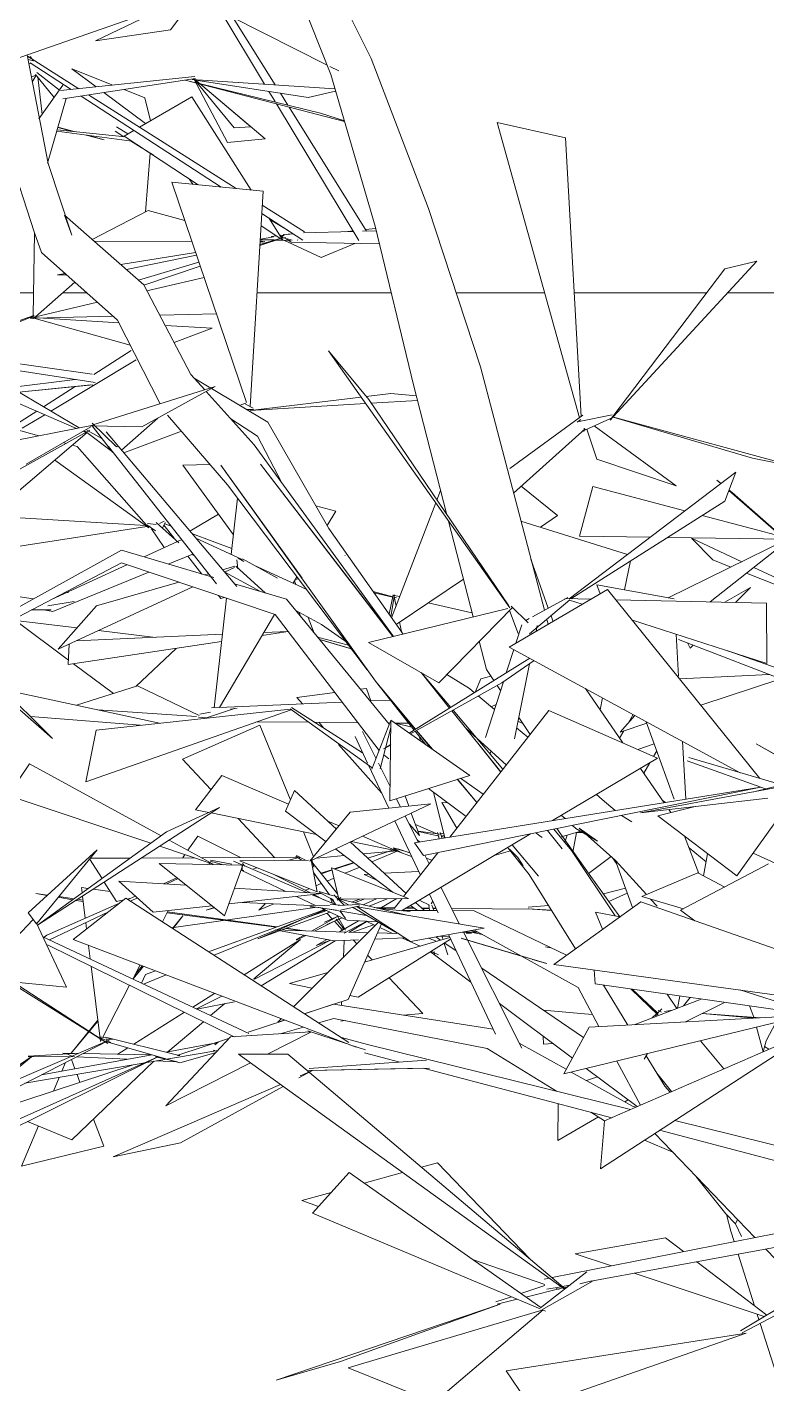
# Model space of a CAD drawing. Header units: millimetres. Extents: x 78096 to 288885, y -20632 to 149556.
# Drawn here: x 250329 to 250680, y 95482 to 96126 of the extents above; entities that cross this region are included whole.
import ezdxf

# ---------------------------------------------------------------- set-up
doc = ezdxf.new("R2010")
doc.units = ezdxf.units.MM
for name, color, linetype, lineweight in [('A-GENM', 13, 'Continuous', 9), ('G-IMPT', 8, 'Continuous', 9), ('L-PLNT', 71, 'Continuous', 9)]:
    doc.layers.add(name, color=color, linetype=linetype, lineweight=lineweight)

# ---------------------------------------------------------------- blocks, each defined once
blk = doc.blocks.new('Generic Models 4 - Generic Models 4-4427828-TOMH A-A')
at = {"layer": 'A-GENM'}
for p, q in [((24552.13, 96000), (24635.42, 96000)), ((24649.28, 96000), (24660.76, 96000)), ((24741.64, 96000), (24805.4, 96000)), ((24836.26, 96000), (24878.23, 96000)), ((24892.35, 96000), (24955.15, 96000)), ((24965.25, 96000), (25143.91, 96000))]:
    blk.add_line(p, q, dxfattribs=at)
blk = doc.blocks.new('ZZ-V - Tree Broadleaf 1 - 3dtree rotund SIMPLU-4826059-TOMH A-A')
at = {"layer": 'G-IMPT'}
for p, q in [((24861.45, 95831.71), (24908.17, 95859.12)), ((24980.57, 95769.26), (24908.17, 95859.12)), ((24861.45, 95831.71), (24971.15, 95772.02)), ((25004.32, 95771.32), (24978.69, 95785.73)), ((24978.69, 95785.73), (25024.16, 95760.51)), ((24946.71, 95779.2), (24989.87, 95766.53)), ((24946.05, 95777.72), (24983.2, 95764.36)), ((24994.38, 95766.05), (24923.83, 95753.05)), ((24969.57, 95723.02), (25000.59, 95766.4)), ((25002.59, 95769.2), (24977.61, 95762.96)), ((24980.94, 95765.17), (24816.44, 95738.71)), ((24820.67, 95732.67), (24981.05, 95765.13)), ((24984.26, 95759.92), (24923.83, 95753.05)), ((24949.74, 95756), (24932.03, 95751.57)), ((24969.57, 95723.02), (24932.03, 95751.57)), ((24820.67, 95732.67), (24816.44, 95738.71)), ((24942.84, 95706.68), (24984.6, 95728.7)), ((24924.37, 95713.27), (24951.07, 95724.41)), ((24951.07, 95724.41), (24963.83, 95717.75)), ((24654.26, 95692.81), (24679.26, 95712.4)), ((24785.3, 95643.85), (24679.26, 95712.4)), ((24882.61, 95680.96), (24923.91, 95710.78)), ((24923.91, 95710.78), (25072.87, 95658.42)), ((24924.37, 95713.27), (24944.2, 95707.4)), ((24905.72, 95697.65), (24902.36, 95705.79)), ((24914.01, 95703.63), (24902.36, 95705.79)), ((24942.84, 95706.68), (24949.62, 95701.74)), ((24654.26, 95692.81), (24788.79, 95641.6)), ((24882.61, 95680.96), (25048.25, 95658.22)), ((24901.8, 95678.33), (24902.32, 95671.74)), ((24902.32, 95671.74), (25010.55, 95656.22)), ((24970.96, 95668.83), (25005.33, 95657.89)), ((24920.75, 95652.33), (24952.68, 95664.52)), ((24963.69, 95662.94), (24945.25, 95653.66)), ((24887.33, 95628.97), (25001.99, 95656.76)), ((24899.43, 95651.16), (25001.99, 95656.76)), ((24765.7, 95649.35), (24783.96, 95643.43)), ((24899.43, 95651.16), (24887.33, 95628.97)), ((24904.74, 95583.92), (25007.34, 95650.39)), ((25007.07, 95650.37), (24906.69, 95606.67)), ((24729.06, 95646.5), (24698.25, 95613.76)), ((24729.06, 95646.5), (24767.04, 95648.91)), ((24746.58, 95638.34), (24767.24, 95648.85)), ((24781.67, 95646.2), (24794.08, 95642.94)), ((24794.1, 95643.01), (24919.06, 95612.05)), ((24732.82, 95638.34), (24887.68, 95526.72)), ((24732.82, 95638.34), (24756.3, 95638.34)), ((24887.97, 95526.94), (24756.3, 95638.34)), ((24785.77, 95642.85), (24793.17, 95640.45)), ((24792.66, 95639.05), (24809.5, 95634.62)), ((24698.25, 95613.76), (24738.51, 95634.24)), ((24761.51, 95627.09), (24768.02, 95630.65)), ((24768.01, 95630.65), (24762.07, 95628.07)), ((24766.03, 95630.59), (24820.81, 95631.7)), ((24766.32, 95631.53), (24822.12, 95635.52)), ((24820.81, 95631.7), (24766.71, 95630.63)), ((24766.71, 95630.63), (24823.6, 95631.68)), ((24821.22, 95631.54), (24910.11, 95608.16)), ((24752.71, 95624), (24673.33, 95589.5)), ((24705.26, 95596.3), (24754.07, 95623.02)), ((24904.74, 95583.92), (24906.69, 95606.67)), ((24940.11, 95606.84), (25035.66, 95583.17)), ((24930.62, 95600.69), (24978.05, 95551.24)), ((24932.89, 95602.16), (25027.39, 95577.3)), ((24705.26, 95596.3), (24673.33, 95589.5)), ((24819.78, 95584.63), (24827.3, 95586.72)), ((24871.24, 95541.1), (24827.3, 95586.72)), ((24768.03, 95562.83), (24785.32, 95582.14)), ((24876.38, 95517.96), (24785.32, 95582.14)), ((24792.56, 95577.04), (24810.8, 95582.13)), ((24762.89, 95568.78), (24776.84, 95572.67)), ((24762.89, 95568.78), (24770.89, 95566.02)), ((24768.03, 95562.83), (24876.1, 95517.42)), ((25014.67, 95558.49), (24881.76, 95532.19)), ((24892.77, 95543.51), (24935.72, 95551.06)), ((25019.54, 95552.35), (24899.45, 95530.34)), ((24944.25, 95544.55), (24935.72, 95551.06)), ((24843.97, 95540.81), (24878.28, 95528.96)), ((24892.77, 95543.51), (24910.04, 95537.78)), ((24971.31, 95506.94), (25028.37, 95541.2)), ((24983.35, 95545.71), (25002.55, 95525.7)), ((24876.25, 95517.86), (24898.24, 95534.9)), ((24920.73, 95534.24), (24982.6, 95513.72)), ((24983.75, 95514.41), (24950.6, 95539.71)), ((24972.03, 95505.91), (25033.87, 95538.45)), ((24866.93, 95524.62), (24878.34, 95528.41)), ((24869.29, 95522.96), (24886.91, 95527.27)), ((24876.97, 95516.83), (24901.24, 95530.66)), ((24880.45, 95531.93), (24878.03, 95531.45)), ((24886.06, 95527.88), (24879.28, 95526.64)), ((24883.77, 95527.07), (24885.23, 95526.57)), ((24890.15, 95528.63), (24886.71, 95528)), ((24887.43, 95527.4), (24888.99, 95527.78)), ((24895.03, 95529.26), (24900.63, 95530.63)), ((24855.09, 95520.69), (24862.48, 95523.14)), ((24855.66, 95519.62), (24865.26, 95521.97)), ((24750.65, 95483.43), (24857.13, 95519.6)), ((24781.24, 95492.42), (24857.13, 95519.6)), ((24877.49, 95516.84), (24784.86, 95489.39)), ((24825.76, 95472.95), (24877.51, 95516.84)), ((24877.2, 95516.96), (24878.7, 95516.33)), ((24859.97, 95487.99), (24973.94, 95505.87)), ((24973.94, 95505.87), (24872.02, 95470.23)), ((24781.24, 95492.42), (24750.65, 95483.43)), ((24825.76, 95472.95), (24784.86, 95489.39)), ((24859.97, 95487.99), (24872.02, 95470.23))]:
    blk.add_line(p, q, dxfattribs=at)
blk = doc.blocks.new('ZZ-V - Tree Broadleaf 2 - 3dtree rotund SIMPLU-4826109-TOMH A-A')
at = {"layer": 'G-IMPT'}
for p, q in [((24776.65, 96103.75), (24746.65, 96179.37)), ((24625.7, 96110.72), (24712.15, 96140.86)), ((24712.25, 96140.42), (24700.49, 96124.91)), ((24795.79, 96111.39), (24781.9, 96139.42)), ((24664.95, 96119.65), (24701.05, 96136.99)), ((24714.09, 96138.89), (24774.87, 96108.21)), ((24724.36, 96133.71), (24745.2, 96099.11)), ((24730.35, 96130.68), (24750.29, 96098.77)), ((24664.95, 96119.65), (24700.49, 96124.91)), ((24642.4, 96061.47), (24632.46, 96113.08)), ((24632.6, 96112.37), (24656.9, 96096.96)), ((24632.88, 96110.9), (24635.45, 96110.28)), ((24633.22, 96109.14), (24634.74, 96108.72)), ((24633.79, 96109.22), (24653.24, 96096.58)), ((24633.82, 96112.19), (24635.34, 96110.23)), ((24776.18, 96107.55), (24780.43, 96105.41)), ((24823.13, 96040.02), (24795.79, 96111.39)), ((24634.47, 96102.64), (24636.63, 96103.41)), ((24634.91, 96100.35), (24636.66, 96103.47)), ((24636.44, 96103.75), (24645.3, 96092.85)), ((24637.02, 96104.68), (24647.77, 96096.32)), ((24639.48, 96084.69), (24637.4, 96102.57)), ((24712.04, 96102.69), (24648.19, 96096.05)), ((24712.42, 96101.76), (24649.42, 96092.13)), ((24653.7, 96106.37), (24665.21, 96097.82)), ((24653.7, 96106.37), (24673.17, 96098.65)), ((24707.41, 96101), (24783.19, 96081.37)), ((24712.55, 96099.76), (24707.45, 96101)), ((24778.65, 96096.91), (24710.86, 96101.36)), ((24727.6, 96071.47), (24711.58, 96101.69)), ((24730.76, 96078.42), (24711.62, 96101.69)), ((24738.74, 96078.89), (24711.69, 96101.7)), ((24745.44, 96073.15), (24711.82, 96101.71)), ((24765.86, 96092.8), (24712.54, 96101.1)), ((24797.71, 96031.73), (24776.65, 96103.75)), ((24649.39, 96098.58), (24637.98, 96082.58)), ((24668.87, 96095.1), (24688.67, 96080.39)), ((24678.44, 96096.56), (24688.27, 96092.66)), ((24771.76, 96085.39), (24714.74, 96099.23)), ((24747.26, 96095.7), (24750.18, 96090.85)), ((24752.74, 96094.84), (24756.29, 96089.16)), ((24778.97, 96095.81), (24765.86, 96092.8)), ((24650.97, 96092.36), (24641.99, 96061.6)), ((24658.06, 96093.45), (24724.55, 96050.26)), ((24661.59, 96093.99), (24731.69, 96049.54)), ((24685.73, 96078.68), (24710.63, 96093.17)), ((24690.98, 96081.73), (24688.27, 96092.66)), ((24738.77, 96048.83), (24710.63, 96093.17)), ((24750.84, 96089.75), (24789.95, 96024.83)), ((24756.91, 96088.18), (24793.69, 96029.31)), ((24771.76, 96085.39), (24783.11, 96081.64)), ((24646.43, 96076.83), (24682.09, 96072.09)), ((24646.61, 96077.43), (24679, 96074.12)), ((24646.94, 96078.55), (24654.03, 96076.67)), ((24654.76, 96076.6), (24646.99, 96078.72)), ((24660.51, 96074.96), (24669.02, 96072.71)), ((24669.02, 96072.71), (24661.01, 96074.89)), ((24678.34, 96074.18), (24674.15, 96076.83)), ((24680.29, 96075.52), (24674.86, 96078.8)), ((24678.48, 96074.46), (24683.13, 96077.17)), ((24738.74, 96078.89), (24730.76, 96078.42)), ((24855.66, 96080.92), (24894.79, 95940.65)), ((24855.66, 96080.92), (24888.19, 96073.68)), ((24678.48, 96074.46), (24713.72, 96051.35)), ((24692.39, 96065.34), (24681.52, 96072.19)), ((24745.44, 96073.15), (24727.6, 96071.47)), ((24895.66, 95941.29), (24888.19, 96073.68)), ((24635.87, 96028.58), (24623.33, 96067.12)), ((24688.57, 96038.44), (24690.77, 96066.36)), ((24653.57, 96027.47), (24642.4, 96061.47)), ((24744.52, 96048.25), (24701.07, 96052.63)), ((24701.07, 96052.63), (24736.69, 95947.86)), ((24711.16, 96051.61), (24709.36, 96054.21)), ((24744.52, 96048.25), (24738.41, 95945.99)), ((24687.8, 96003.82), (24650.22, 96036.83)), ((24653.57, 96027.47), (24650.22, 96036.83)), ((24663.36, 96025.29), (24689.84, 96039.1)), ((24707.27, 96034.4), (24689.84, 96039.1)), ((24743.89, 96037.7), (24763.45, 96025)), ((24744.13, 96041.65), (24764.14, 96028.96)), ((24847.8, 95964.84), (24823.13, 96040.02)), ((24743.54, 96031.8), (24753.89, 96025.01)), ((24753.89, 96025.01), (24747.2, 96035.55)), ((24756.44, 96029.55), (24747.64, 96034.86)), ((24793.21, 96030.07), (24797.98, 96030.59)), ((24816.01, 95956.22), (24797.71, 96031.73)), ((24635.95, 96028.36), (24635.21, 95989.23)), ((24639.21, 96019.23), (24635.87, 96028.58)), ((24664.17, 96024.57), (24710.68, 96024.37)), ((24742.98, 96022.42), (24753.5, 96026.02)), ((24752.64, 96025.83), (24743.01, 96023.01)), ((24743.08, 96024.1), (24745.33, 96024.46)), ((24743.09, 96024.23), (24745.01, 96024.22)), ((24745.01, 96024.22), (24743.12, 96024.73)), ((24749.41, 96026.68), (24743.41, 96025.47)), ((24743.52, 96025.12), (24749.83, 96025.21)), ((24747.5, 96025.13), (24750.09, 96025.08)), ((24748.32, 96026.71), (24750.82, 96027.02)), ((24750.71, 96025.07), (24757.47, 96024.93)), ((24753.78, 96026.68), (24752.2, 96027.67)), ((24752.86, 96026.72), (24754.19, 96026.17)), ((24754.48, 96027.61), (24752.97, 96027.07)), ((24755.3, 96026.17), (24753.18, 96026.23)), ((24753.18, 96026.23), (24753.84, 96026.17)), ((24753.35, 96026.57), (24754.48, 96027.61)), ((24753.53, 96026.2), (24755.3, 96026.17)), ((24753.62, 96026.22), (24758.33, 96024.95)), ((24754.16, 96027.74), (24758.44, 96028.01)), ((24772.16, 96016.81), (24754.37, 96025)), ((24757.83, 96024.13), (24755.46, 96025.62)), ((24755.7, 96027.64), (24758.77, 96028.03)), ((24799.76, 96023.25), (24757.83, 96024.13)), ((24759.18, 96028.03), (24759.14, 96028.03)), ((24760.89, 96025.19), (24760.98, 96024.98)), ((24787.36, 96029.13), (24763.67, 96028.46)), ((24772.16, 96016.81), (24788.12, 96023.49)), ((24783.62, 96029.02), (24787.19, 96029.41)), ((24798.18, 96029.44), (24791.7, 96029.25)), ((24675.28, 95987.04), (24639.21, 96019.23)), ((24676.88, 96013.41), (24712.45, 96019.15)), ((24712.9, 96017.85), (24679.56, 96011.06)), ((24714.03, 96014.5), (24685.25, 96006.06)), ((24687.86, 96003.57), (24714.64, 96012.73)), ((24963.85, 96011.48), (24910.71, 95941.33)), ((24979.15, 96015.04), (24910.83, 95941.14)), ((24979.15, 96015.04), (24963.85, 96011.48)), ((24636.31, 95988.58), (24655.06, 96005.08)), ((24646.79, 96008.55), (24650.5, 96009.15)), ((24646.79, 96008.55), (24651.15, 96008.57)), ((24710.19, 95961.22), (24687.8, 96003.82)), ((24716.47, 96007.34), (24689.29, 96000.98)), ((24665.81, 95995.49), (24635.69, 95988.44)), ((24635.64, 95989.28), (24615.19, 95982.12)), ((24635.81, 95989.03), (24617.06, 95981.59)), ((24635.2, 95988.32), (24633.83, 95988)), ((24635.19, 95988.03), (24633.83, 95988)), ((24637.39, 95988.1), (24634.32, 95988.28)), ((24635.21, 95988.82), (24635.18, 95987.59)), ((24681.33, 95975.17), (24635.57, 95987.93)), ((24673.23, 95988.87), (24635.63, 95988.04)), ((24675.91, 95985.81), (24637.56, 95988.08)), ((24695.56, 95947.25), (24675.28, 95987.04)), ((24722.38, 95989.95), (24695.4, 95989.35)), ((24720.36, 95983.16), (24697.96, 95984.49)), ((24657.05, 95935.88), (24576.72, 95983.38)), ((24720.36, 95983.16), (24702.23, 95976.37)), ((24563.14, 95975.71), (24655.78, 95935.63)), ((24681.85, 95972.62), (24664.08, 95961.21)), ((24794.68, 95949.3), (24775.56, 95972.48)), ((24861.65, 95850.36), (24775.56, 95972.48)), ((24598.45, 95970.53), (24663.28, 95961.35)), ((24605.03, 95966.64), (24664.68, 95957.45)), ((24684.17, 95968.19), (24643.65, 95943.8)), ((24624.59, 95955.08), (24655.28, 95958.9)), ((24716.77, 95953.91), (24710.19, 95961.22)), ((24719.59, 95954.79), (24711.76, 95959.48)), ((24878.13, 95849.24), (24847.8, 95964.84)), ((24663.66, 95956.34), (24628.43, 95952.8)), ((24628.44, 95952.8), (24662.66, 95956.23)), ((24628.47, 95952.78), (24663.66, 95956.34)), ((24655.14, 95955.48), (24640.17, 95945.87)), ((24721.8, 95955.48), (24663.67, 95937.26)), ((24721.8, 95955.48), (24686.92, 95936.32)), ((24740.22, 95927.86), (24717.49, 95953.11)), ((24746.72, 95938.54), (24720.04, 95954.52)), ((24831.81, 95894.59), (24816.01, 95956.22)), ((24736.31, 95947.62), (24733.92, 95946.84)), ((24739.82, 95945.24), (24736.16, 95947.19)), ((24791.06, 95950.49), (24738.32, 95944.18)), ((24738.32, 95944.18), (24793.2, 95947.46)), ((24805.24, 95952.18), (24793.47, 95950.78)), ((24794.68, 95949.3), (24861.22, 95851.25)), ((24795.83, 95947.61), (24817.87, 95948.93)), ((24805.24, 95952.18), (24817.34, 95951.03)), ((24636.93, 95943.79), (24627.84, 95937.96)), ((24640.83, 95942.1), (24630.08, 95935.64)), ((24677.26, 95925.21), (24694.41, 95940.44)), ((24727.57, 95908.78), (24699.08, 95941.92)), ((24741.82, 95931.88), (24729.11, 95940.21)), ((24739.95, 95944.58), (24736.78, 95944.52)), ((24896.38, 95941.82), (24861.79, 95916.48)), ((24895.44, 95939.81), (24893.79, 95938.54)), ((24910.31, 95941.97), (24894.69, 95938.91)), ((24910.97, 95940.92), (24895.92, 95934.14)), ((24910.48, 95941.03), (24909.37, 95939.56)), ((24910.66, 95940.95), (24909.37, 95939.56)), ((24998.5, 95917.15), (24910.48, 95941.03)), ((24976.96, 95921.42), (24910.75, 95940.92)), ((24579.98, 95889.24), (24662.23, 95934.7)), ((24598.51, 95924.32), (24663.71, 95937.2)), ((24660.91, 95933.58), (24604.07, 95885.22)), ((24624.26, 95935.9), (24637.9, 95932.1)), ((24631.9, 95918.67), (24662.64, 95936.39)), ((24658.95, 95934.26), (24660.34, 95933.66)), ((24660.58, 95933.79), (24659.37, 95934.51)), ((24660.19, 95934.12), (24672.38, 95924.99)), ((24660.68, 95934.72), (24667.95, 95930.77)), ((24662.44, 95936.87), (24686.92, 95936.32)), ((24663.33, 95936.79), (24672.94, 95924.26)), ((24663.35, 95938.03), (24674.83, 95926.84)), ((24669.9, 95933.91), (24731.95, 95860.56)), ((24678.32, 95923.95), (24705.67, 95934.25)), ((24775.74, 95888.05), (24746.72, 95938.54)), ((24897.45, 95935.37), (24863.53, 95904.9)), ((24897.07, 95935.69), (24896.86, 95934.17)), ((24903.13, 95920.98), (24898.34, 95935.23)), ((24901.72, 95936.75), (24940.8, 95908.29)), ((24649.57, 95928.86), (24650.95, 95928.47)), ((24653.93, 95927.65), (24656.16, 95927.02)), ((24656.16, 95927.02), (24690.27, 95888.31)), ((24671.07, 95926.99), (24722.42, 95861.71)), ((24673.89, 95927.55), (24675.28, 95926.8)), ((24806.51, 95836.79), (24740.22, 95927.86)), ((24753.36, 95909.82), (24741.82, 95931.88)), ((24645.57, 95920.53), (24690.27, 95888.31)), ((24903.13, 95920.98), (24940.8, 95908.29)), ((24976.96, 95921.42), (24998.5, 95917.15)), ((24706.43, 95918.11), (24719.28, 95918.42)), ((24706.43, 95918.11), (24730.38, 95885.08)), ((24763.1, 95864.38), (24724.45, 95918.08)), ((24797.9, 95815.46), (24724.45, 95918.08)), ((24806.3, 95836.74), (24743.34, 95918.58)), ((24806.19, 95836.71), (24743.34, 95918.58)), ((24969.13, 95914.75), (24889.86, 95854.69)), ((24969.13, 95914.75), (24963.91, 95901.1)), ((24793.96, 95820.97), (24727.57, 95908.78)), ((24867.16, 95908.17), (24884.38, 95894.2)), ((24894.78, 95884.4), (24901.11, 95908)), ((24901.11, 95908), (24944.91, 95896.4)), ((24960.08, 95911.04), (24962.01, 95909.36)), ((24960.08, 95911.04), (24962.09, 95909.42)), ((24732.31, 95902.51), (24729.33, 95875.67)), ((24828.84, 95906.17), (24827.07, 95901.58)), ((24963.91, 95901.1), (24890.77, 95854.67)), ((24965.8, 95906.04), (24990.72, 95884.28)), ((24965.91, 95906.34), (24967.31, 95905.21)), ((24991.26, 95884.13), (24967.31, 95905.21)), ((24709.71, 95886.85), (24723.28, 95894.87)), ((24778.98, 95896.21), (24769.58, 95898.76)), ((24778.98, 95896.21), (24774.96, 95889.41)), ((24826.53, 95900.18), (24805.57, 95845.67)), ((24953.1, 95894.24), (24994, 95883.41)), ((24594.79, 95874.35), (24689.32, 95888.98)), ((24688.66, 95889.46), (24614.32, 95893.95)), ((24689.22, 95889.73), (24693.43, 95886.92)), ((24689.63, 95890.4), (24693.75, 95889.88)), ((24689.63, 95889.03), (24690.91, 95889.22)), ((24691.49, 95887.94), (24697.51, 95878.99)), ((24693.67, 95890.93), (24704.47, 95881.27)), ((24697.5, 95891.56), (24695.32, 95890.38)), ((24698.01, 95890.87), (24696.74, 95888.18)), ((24702.18, 95883.41), (24697.4, 95889.58)), ((24700.82, 95889.17), (24697.74, 95890.3)), ((24811.04, 95837.9), (24775.74, 95888.05)), ((24844.26, 95846.02), (24832.57, 95891.61)), ((24917.64, 95875.74), (24867.02, 95891.58)), ((24876.23, 95888.7), (24884.38, 95894.2)), ((24705.82, 95882.82), (24687.99, 95874.6)), ((24729.66, 95878.57), (24710.88, 95885.47)), ((24734.48, 95873.28), (24712.58, 95883.46)), ((24894.78, 95884.4), (24928.43, 95883.91)), ((24936.65, 95883.8), (24993.71, 95882.98)), ((24936.93, 95855.14), (24993.71, 95882.98)), ((24958.24, 95873.11), (24948.11, 95883.42)), ((24948.11, 95883.42), (24971.9, 95872.28)), ((24994.37, 95882.89), (24956.98, 95853.19)), ((24677.29, 95877.8), (24607.92, 95839.51)), ((24721.02, 95864.73), (24677.29, 95877.8)), ((24710.59, 95875.74), (24699.47, 95871.17)), ((24715.37, 95866.42), (24708.73, 95874.98)), ((24711.97, 95875), (24710.59, 95875.74)), ((24783.36, 95875.3), (24783.55, 95875.25)), ((24677.28, 95871.7), (24609.07, 95836.12)), ((24679.82, 95870.84), (24643.9, 95854.29)), ((24750.25, 95847.13), (24677.28, 95871.7)), ((24725.27, 95868.46), (24731.04, 95870.11)), ((24726.2, 95867.36), (24730.92, 95869.55)), ((24731.6, 95870.18), (24745.62, 95857.38)), ((24731.99, 95873.14), (24732.47, 95868.96)), ((24732.69, 95873.99), (24735.39, 95872.41)), ((24734.78, 95873.6), (24751.28, 95864.52)), ((24765.21, 95859), (24740.17, 95870.64)), ((24879.99, 95850.25), (24871.77, 95873.49)), ((24919.08, 95872.64), (24916.25, 95858.87)), ((24958.24, 95873.11), (24966.72, 95869.74)), ((24977.64, 95869.6), (25006.23, 95856.22)), ((24690.17, 95867.36), (24644.53, 95848.63)), ((24665.28, 95851.34), (24704.5, 95862.53)), ((24716.72, 95866.02), (24718.61, 95866.56)), ((24743.21, 95858.11), (24726.29, 95867.25)), ((24760.58, 95865.12), (24758.74, 95862.01)), ((24760.07, 95861.38), (24759.41, 95863.14)), ((24761.3, 95864.17), (24759.79, 95863.79)), ((24807.8, 95842.49), (24839.65, 95864)), ((24974.12, 95866.8), (25006.19, 95854.05)), ((24635.28, 95854.61), (24593.8, 95861.06)), ((24647.15, 95830.66), (24711.05, 95860.33)), ((24649.21, 95857.05), (24652.24, 95857.77)), ((24724.35, 95854.85), (24723.3, 95856.2)), ((24755.56, 95854.41), (24730.92, 95861.78)), ((24796.79, 95858.14), (24806.11, 95855.54)), ((24806.2, 95855.43), (24797.29, 95857.42)), ((24806.36, 95856.53), (24804.39, 95847.34)), ((24806.86, 95856.53), (24805.18, 95846.22)), ((24807.7, 95851.22), (24806.65, 95856.32)), ((24806.82, 95856.28), (24809.43, 95855.7)), ((24939.78, 95854.63), (24903.05, 95861.25)), ((24904.58, 95857.02), (24903.05, 95861.25)), ((24963.9, 95853.04), (24976.09, 95860.09)), ((24968.96, 95852.93), (24976.09, 95860.09)), ((24634.49, 95849.38), (24643.73, 95849.4)), ((24634.52, 95849.4), (24642.11, 95849.43)), ((24642.11, 95849.43), (24634.54, 95849.41)), ((24644.53, 95848.63), (24641.14, 95849.23)), ((24642.23, 95851.24), (24654.78, 95853.44)), ((24665.28, 95851.34), (24647.15, 95830.66)), ((24727.04, 95854.94), (24721.28, 95802.94)), ((24726.04, 95855.28), (24724.35, 95854.85)), ((24804.43, 95795.04), (24755.56, 95854.41)), ((24860.77, 95850.05), (24794.58, 95833.88)), ((24807.87, 95855.05), (24806.66, 95855.32)), ((24806.67, 95855.39), (24807.87, 95855.05)), ((24822.89, 95852.68), (24843.75, 95848)), ((24828.03, 95814.81), (24862.93, 95850.58)), ((24861.54, 95849.16), (24865.64, 95838.17)), ((24862.4, 95851.19), (24870.51, 95843.28)), ((24890.26, 95854.09), (24871.11, 95838.04)), ((24889.27, 95855.33), (24872.42, 95846.11)), ((24887.85, 95854.73), (24900.22, 95854.46)), ((24896.16, 95852.07), (24890.04, 95854.03)), ((24912.14, 95854.19), (24983.74, 95852.6)), ((24983.8, 95823.98), (24983.74, 95852.6)), ((24656.06, 95840.82), (24626.79, 95844.35)), ((24652.03, 95825.57), (24626.79, 95844.35)), ((24749.98, 95847.22), (24723.84, 95803.05)), ((24799.57, 95782.64), (24750.25, 95847.13)), ((24772.17, 95842.44), (24760, 95849.02)), ((24762.49, 95846), (24761.71, 95848.1)), ((24768.82, 95838.31), (24765.98, 95845.79)), ((24810.22, 95839.06), (24809.3, 95843.5)), ((24870.98, 95845.32), (24869.28, 95844.4)), ((24879.89, 95842.53), (24879.27, 95844.88)), ((24882.12, 95844.23), (24881.29, 95846.57)), ((24983.8, 95823.98), (24920, 95844.43)), ((24655.72, 95834.63), (24725.14, 95837.78)), ((24693.31, 95836.34), (24666.37, 95839.58)), ((24744.05, 95837.2), (24756.43, 95839.06)), ((24744.93, 95838.67), (24756.33, 95839.19)), ((24770.34, 95836.46), (24785.12, 95832.66)), ((24784.97, 95833.53), (24772.17, 95842.44)), ((24867.37, 95842.26), (24864.55, 95833.53)), ((24874.74, 95841.93), (24874.18, 95839.18)), ((24940.76, 95837.78), (24941.92, 95817.96)), ((24644.38, 95788.23), (24602.17, 95830.35)), ((24651.91, 95823.37), (24724.75, 95834.3)), ((24652.43, 95833.1), (24651.91, 95823.37)), ((24703.15, 95831.06), (24684.06, 95813.06)), ((24771.3, 95835.3), (24786.42, 95830.95)), ((24786.42, 95830.95), (24771.3, 95835.3)), ((24771.43, 95835.25), (24786.43, 95830.94)), ((24828.03, 95814.81), (24794.58, 95833.88)), ((24850.67, 95821.05), (24847.22, 95834.48)), ((24863.59, 95830.54), (24860.01, 95819.44)), ((24941.92, 95835.36), (25000.37, 95812.81)), ((24947.34, 95831.18), (24946.17, 95833.72)), ((24947.34, 95831.18), (24948.84, 95832.69)), ((24965.28, 95829.92), (25000.86, 95817.47)), ((24673.43, 95809.65), (24654.47, 95823.76)), ((24871.21, 95826.39), (24813.95, 95790.87)), ((24858, 95814.79), (24873.23, 95825.29)), ((24871.09, 95823.82), (24863.92, 95788.15)), ((24833.09, 95802.74), (24819.56, 95819.64)), ((24833.63, 95803.08), (24819.7, 95819.56)), ((24842.57, 95811.98), (24831.87, 95818.74)), ((24852.75, 95817.94), (24847.93, 95816.61)), ((24854.17, 95815.82), (24850.67, 95821.05)), ((24984.95, 95818.76), (24942.46, 95816.56)), ((24644.38, 95788.23), (24613.83, 95815.01)), ((24621, 95811.55), (24695.35, 95795.55)), ((24655.9, 95804.05), (24684.81, 95813.3)), ((24714.12, 95799.25), (24684.81, 95813.3)), ((24790.75, 95811.66), (24793.6, 95812.03)), ((24793.6, 95812.03), (24795.73, 95806.12)), ((24816.94, 95792.72), (24797.9, 95815.46)), ((24816.31, 95792.33), (24797.9, 95815.46)), ((24802.27, 95809.98), (24797.9, 95815.46)), ((24858, 95814.79), (24814.54, 95790.46)), ((24844.88, 95810.06), (24842.57, 95811.98)), ((24845.21, 95810.26), (24847.93, 95816.61)), ((24858.66, 95815.25), (24850.12, 95788.77)), ((24857.32, 95811.1), (24855.71, 95813.51)), ((24915.44, 95786.18), (24897.67, 95812)), ((24952.53, 95804.05), (24990.48, 95816.63)), ((24719.91, 95802.88), (24782.06, 95805.54)), ((24760.49, 95807.72), (24778.59, 95810.08)), ((24760.49, 95807.72), (24763.15, 95804.73)), ((24795.32, 95806.11), (24805.02, 95806.52)), ((24816.82, 95792.65), (24802.27, 95809.98)), ((24854.42, 95802.1), (24846.75, 95808.49)), ((24852.86, 95803.4), (24855.2, 95804.5)), ((24905.73, 95807.61), (24904.57, 95801.97)), ((24633.91, 95798.68), (24686.2, 95794.56)), ((24660.24, 95767.74), (24757.91, 95801.91)), ((24757.34, 95802.29), (24665.15, 95792.27)), ((24665.92, 95801.89), (24712.85, 95798.72)), ((24713.73, 95798.47), (24717.34, 95798.08)), ((24714.45, 95799.92), (24719.56, 95800.73)), ((24716.71, 95797.87), (24731.45, 95802.64)), ((24729.02, 95802.22), (24732.17, 95802.72)), ((24757.34, 95802.32), (24796.34, 95774.34)), ((24757.92, 95803.02), (24791.78, 95781.56)), ((24833.24, 95741.41), (24880.22, 95801.65)), ((24857.4, 95772.39), (24834.14, 95801.43)), ((24858.45, 95773.73), (24834.74, 95801.77)), ((24871.31, 95790.21), (24865.94, 95798.23)), ((24931.87, 95778.96), (24880.22, 95801.65)), ((24914.17, 95791.34), (24921.12, 95799.24)), ((24920.39, 95799.64), (24918.27, 95796.01)), ((24660.24, 95767.74), (24665.15, 95792.27)), ((24742.98, 95794.69), (24706.24, 95778.49)), ((24741.75, 95796.26), (24766.12, 95796.02)), ((24742.98, 95794.69), (24757.35, 95759.47)), ((24769, 95796), (24789.5, 95795.8)), ((24770.94, 95795.98), (24773.39, 95793.21)), ((24791.74, 95791.57), (24798.11, 95778.92)), ((24805, 95796.49), (24796.1, 95773.78)), ((24805.21, 95793.53), (24800.12, 95773.85)), ((24804.77, 95758.76), (24805.26, 95796.94)), ((24842.66, 95770.79), (24805.26, 95796.94)), ((24807.13, 95795.64), (24813.73, 95795.57)), ((24807.45, 95795.63), (24815.24, 95793.67)), ((24821.89, 95785.31), (24816.79, 95791.72)), ((24824.54, 95783.46), (24817.34, 95792.03)), ((24824.91, 95783.2), (24817.46, 95792.1)), ((24860, 95775.72), (24841, 95793.03)), ((24870.26, 95788.88), (24864.95, 95793.31)), ((24865.58, 95796.45), (24867.85, 95795.38)), ((24915.9, 95791.92), (24913.88, 95788.44)), ((24914.17, 95791.34), (24926.82, 95795.54)), ((24939.87, 95759.47), (24926.55, 95796.28)), ((24780.31, 95785.44), (24800.85, 95762.32)), ((24788.17, 95789.2), (24794.15, 95776.53)), ((24805.11, 95785.18), (24801.77, 95783.31)), ((24805.11, 95785.38), (24802.72, 95783.9)), ((24818.84, 95789.15), (24819.36, 95787.09)), ((24857.4, 95772.38), (24846.95, 95785.41)), ((24930.37, 95785.74), (24922.57, 95783.05)), ((24943.72, 95786.94), (24945.32, 95759.47)), ((24706.24, 95778.49), (24719.74, 95764.08)), ((24804.29, 95778.71), (24801.85, 95780.54)), ((24852.75, 95782.32), (24852.31, 95780.99)), ((24931.87, 95778.96), (24882.06, 95749.27)), ((24931.57, 95782.43), (24930.01, 95779.78)), ((24623.33, 95761.22), (24633.56, 95776.24)), ((24633.56, 95776.24), (24696.1, 95742.11)), ((24794.6, 95775.59), (24804.22, 95755.18)), ((24799.27, 95776.62), (24804.86, 95765.53)), ((24934.98, 95757.78), (24923.74, 95774.12)), ((24928.27, 95776.81), (24925.32, 95771.81)), ((24724.83, 95770.78), (24712.42, 95754.46)), ((24724.83, 95770.78), (24756.6, 95757.07)), ((24804.77, 95758.76), (24842.66, 95770.79)), ((24846.05, 95757.84), (24836.75, 95768.92)), ((24846.1, 95757.89), (24836.84, 95768.95)), ((24849.13, 95761.78), (24838.22, 95769.38)), ((24623.33, 95761.22), (24691.16, 95738.54)), ((24759.43, 95763.65), (24755.18, 95753.75)), ((24759.43, 95763.65), (24779.34, 95745.24)), ((24807.91, 95759.47), (24809.77, 95755.77)), ((24811.96, 95761.05), (24813.71, 95756.19)), ((24840.91, 95751.24), (24823.12, 95764.59)), ((24825.42, 95762.81), (24830.86, 95741.03)), ((24905.67, 95759.34), (24902.87, 95761.67)), ((24911.71, 95754.04), (24905.67, 95759.34)), ((24934.09, 95759.07), (24935.74, 95757.9)), ((24723.85, 95755.59), (24637.37, 95699.58)), ((24698.62, 95743.94), (24723.85, 95755.59)), ((24712.42, 95754.46), (24718.65, 95753.18)), ((24719.78, 95752.95), (24769.83, 95742.72)), ((24755.18, 95753.75), (24774.41, 95739.27)), ((24824.13, 95757.3), (24766.72, 95729.95)), ((24785.93, 95753.23), (24766.72, 95729.95)), ((24785.93, 95753.23), (24824.13, 95757.3)), ((24814.9, 95752.9), (24818.76, 95742.18)), ((24829.34, 95757.85), (24836.61, 95745.73)), ((24829.34, 95757.85), (24832.19, 95757.78)), ((24938.19, 95753.11), (24937.19, 95754.57)), ((24732.61, 95750.33), (24749.98, 95731.78)), ((24775.25, 95749.03), (24780.57, 95746.73)), ((24807.06, 95749.17), (24819.21, 95723.42)), ((24811.93, 95751.49), (24818.22, 95739)), ((24813.82, 95747.73), (24818.76, 95742.18)), ((24826.72, 95743.11), (24816.85, 95747.48)), ((24888, 95750.22), (24886.29, 95751.78)), ((24893.14, 95745.54), (24891.53, 95747.01)), ((24914.83, 95751.73), (24919.61, 95748.64)), ((24698.62, 95743.94), (24637.34, 95699.65)), ((24699.86, 95740.05), (24720.78, 95728.64)), ((24713.49, 95741.92), (24708.81, 95735.17)), ((24713.49, 95741.92), (24733.74, 95731.71)), ((24763.66, 95743.98), (24768.5, 95732.11)), ((24791.79, 95741.89), (24807.93, 95734.93)), ((24871.47, 95742.95), (24810.33, 95706.5)), ((24817.62, 95740.2), (24818.92, 95739.11)), ((24818.16, 95744.04), (24828.16, 95741.84)), ((24828.45, 95742.87), (24818.27, 95744.29)), ((24827.35, 95743.62), (24828.14, 95740.59)), ((24830.31, 95743.25), (24828.45, 95742.87)), ((24828.6, 95743.71), (24829.56, 95740.82)), ((24830.54, 95742.32), (24829.2, 95741.9)), ((24830.79, 95741.31), (24829.35, 95741.95)), ((24874.2, 95743.25), (24877.06, 95741.31)), ((24886.58, 95735.95), (24879.65, 95744.61)), ((24886.58, 95735.95), (24879.65, 95744.61)), ((24891.09, 95735.13), (24882.57, 95745.2)), ((24899.43, 95723.84), (24884.01, 95745.49)), ((24885.71, 95741.49), (24895.39, 95744.21)), ((24888.95, 95742.4), (24887.79, 95739.03)), ((24893.46, 95743.67), (24891.68, 95734.24)), ((24903.36, 95739.49), (24893.14, 95745.54)), ((24896.36, 95743.64), (24893.46, 95743.64)), ((24903.36, 95739.49), (24894.72, 95745.71)), ((24911.89, 95730.39), (24894.72, 95745.71)), ((24951.55, 95724.15), (24944.79, 95741.87)), ((24632.9, 95705.46), (24665.68, 95735.48)), ((24665.68, 95735.48), (24636.96, 95700.47)), ((24695.36, 95737.14), (24720.78, 95728.64)), ((24707.38, 95733.12), (24706.33, 95731.6)), ((24779.01, 95735.8), (24806.37, 95715.19)), ((24785.97, 95739.12), (24812.4, 95714.69)), ((24786.41, 95739.33), (24807.93, 95734.93)), ((24808.17, 95734.9), (24792.09, 95733.46)), ((24806.12, 95735.3), (24794.24, 95731.47)), ((24794.32, 95731.4), (24807.96, 95735.89)), ((24796.16, 95729.69), (24808.14, 95734.82)), ((24806.28, 95736.15), (24810.41, 95733.97)), ((24806.43, 95736.39), (24811.04, 95734.93)), ((24807.96, 95735.89), (24806.66, 95735.47)), ((24806.88, 95735.51), (24808.34, 95735.31)), ((24807.34, 95735.05), (24810.36, 95733.95)), ((24808.14, 95734.82), (24815.07, 95732.18)), ((24808.58, 95735.89), (24814.21, 95734.01)), ((24811.28, 95713.25), (24827.5, 95734.05)), ((24854.21, 95732.66), (24862.04, 95734.86)), ((24870.87, 95723.75), (24860.99, 95736.18)), ((24865.51, 95731.75), (24861.64, 95735.69)), ((24875.38, 95722.91), (24862.86, 95737.82)), ((24875.38, 95722.91), (24862.89, 95737.83)), ((24911.78, 95704.05), (24891.09, 95735.13)), ((24946.91, 95736.32), (24954.94, 95729.66)), ((24953.66, 95723.05), (24955.7, 95733.56)), ((24996.44, 95725.11), (24977.28, 95733.81)), ((24667.96, 95721.78), (24662.09, 95731.1)), ((24662.35, 95731.42), (24681.41, 95731.5)), ((24686.69, 95731.52), (24711.85, 95731.62)), ((24695.09, 95728.99), (24726.1, 95704.01)), ((24695.09, 95728.99), (24734.9, 95728.07)), ((24715.29, 95731.64), (24762.01, 95731.83)), ((24718.16, 95728.46), (24719.53, 95729.12)), ((24719.29, 95730), (24725.61, 95728.29)), ((24719.45, 95730.46), (24729.69, 95728.66)), ((24726.1, 95704.01), (24734.9, 95728.07)), ((24734.91, 95728.14), (24730.41, 95730.06)), ((24733.48, 95730.26), (24766.09, 95730.48)), ((24733.48, 95730.26), (24770.12, 95715.4)), ((24734.4, 95728.45), (24734.49, 95727.15)), ((24734.5, 95726.99), (24734.59, 95725.65)), ((24734.68, 95728.93), (24735.75, 95727.57)), ((24765.55, 95715.05), (24735.27, 95727.98)), ((24740.09, 95726.54), (24741.69, 95726.93)), ((24756.13, 95730.41), (24761.64, 95731.74)), ((24760.12, 95732.44), (24762.72, 95730.45)), ((24760.4, 95732.79), (24764.72, 95730.47)), ((24770.12, 95715.4), (24767.37, 95730.49)), ((24767.43, 95731.11), (24768.61, 95727.17)), ((24768.05, 95729.03), (24779.84, 95714.46)), ((24783.19, 95732.66), (24769.9, 95731.47)), ((24813.64, 95712.32), (24776.93, 95726.84)), ((24780.43, 95711.92), (24776.93, 95726.84)), ((24787.6, 95729.33), (24778.24, 95726.32)), ((24778.54, 95726.2), (24787.74, 95729.23)), ((24783.46, 95724.26), (24790.4, 95727.23)), ((24821.34, 95732.81), (24823.38, 95728.76)), ((24822.05, 95731.39), (24824.72, 95730.49)), ((24865.51, 95731.75), (24867.99, 95727.74)), ((24909.9, 95732.17), (24899.17, 95724.13)), ((24912.34, 95728.91), (24910.55, 95731.59)), ((24911.89, 95730.39), (24926.62, 95714.21)), ((24920.07, 95708.01), (24912.34, 95728.91)), ((24692.28, 95705.77), (24676.03, 95720.58)), ((24707.98, 95718.61), (24676.03, 95720.58)), ((24697.12, 95719.28), (24703.59, 95722.14)), ((24698.7, 95719.18), (24704.08, 95721.74)), ((24755.3, 95715.68), (24734.03, 95725.7)), ((24734.13, 95725.98), (24735.38, 95725.65)), ((24749.59, 95723.73), (24766.98, 95714.96)), ((24768.43, 95724.67), (24775.97, 95714.06)), ((24777.14, 95725.97), (24771.9, 95724.28)), ((24772.07, 95724.07), (24777.19, 95725.75)), ((24774.88, 95720.59), (24778.08, 95721.96)), ((24794.87, 95723.85), (24792.53, 95723.72)), ((24792.53, 95723.72), (24799.17, 95720.62)), ((24818.38, 95725.18), (24802.04, 95724.26)), ((24892.96, 95688.44), (24870.87, 95723.75)), ((24913.92, 95703.65), (24899.43, 95723.84)), ((24641.95, 95713.75), (24636.45, 95714.7)), ((24642.13, 95713.91), (24636.45, 95714.7)), ((24658.2, 95717.46), (24658.51, 95714.95)), ((24658.2, 95717.46), (24661.38, 95717.03)), ((24663.8, 95716.69), (24671.86, 95715.58)), ((24674.87, 95710.81), (24669.03, 95720.08)), ((24728.19, 95709.73), (24772.5, 95714.62)), ((24772.01, 95714.65), (24730.91, 95717.19)), ((24764.57, 95716.18), (24766.33, 95716.94)), ((24778.86, 95709.37), (24767.78, 95714.1)), ((24768.52, 95714.18), (24773.74, 95711.56)), ((24769.59, 95718.33), (24772.15, 95719.43)), ((24770.92, 95715.22), (24778.11, 95711.48)), ((24771.16, 95715.6), (24777.78, 95713.48)), ((24778.17, 95714.03), (24782.96, 95709.12)), ((24823.49, 95714.34), (24827.68, 95705.46)), ((24828.99, 95717.62), (24837.8, 95700.12)), ((24916.66, 95717.22), (24906.18, 95714.44)), ((24917.55, 95714.83), (24908.8, 95710.79)), ((24641.81, 95694.84), (24676.28, 95710.07)), ((24653.98, 95711.68), (24647.12, 95712.86)), ((24654.66, 95712.17), (24647.38, 95713.18)), ((24659.02, 95710.81), (24655.62, 95711.4)), ((24658.92, 95711.57), (24656.43, 95711.92)), ((24658.7, 95713.39), (24660, 95702.87)), ((24674.87, 95710.81), (24678.27, 95711.63)), ((24679.86, 95712.01), (24681.67, 95712.45)), ((24680.19, 95711.8), (24683.88, 95713.42)), ((24681.48, 95710.96), (24684.83, 95712.56)), ((24692.28, 95705.77), (24720.1, 95708.84)), ((24700.91, 95698.41), (24769.15, 95708)), ((24769.15, 95708), (24700.99, 95698.35)), ((24721.2, 95707.96), (24717.43, 95706.75)), ((24721.25, 95707.91), (24717.43, 95706.75)), ((24767.55, 95708.96), (24734.49, 95710.43)), ((24742.54, 95706.76), (24745.69, 95709.93)), ((24742.54, 95706.76), (24749.55, 95709.76)), ((24769.41, 95709.04), (24760.4, 95713.29)), ((24771.05, 95707.95), (24766.65, 95708.38)), ((24766.65, 95708.38), (24768.5, 95708.36)), ((24767.39, 95708.52), (24779.34, 95706.81)), ((24767.58, 95709.05), (24775.97, 95709.02)), ((24784.45, 95701.97), (24771.91, 95707.87)), ((24772.72, 95707.49), (24773.93, 95706.2)), ((24776.32, 95709.6), (24781, 95709.17)), ((24776.6, 95712.27), (24777.55, 95709.93)), ((24776.99, 95712.36), (24779.05, 95709.35)), ((24780.14, 95713.17), (24778.7, 95713.1)), ((24781.4, 95712.82), (24779.7, 95711.46)), ((24779.95, 95712.18), (24785.11, 95709.21)), ((24780.13, 95709), (24790.11, 95709.42)), ((24813.64, 95712.32), (24780.43, 95711.92)), ((24812.16, 95704.46), (24781, 95711.93)), ((24790.41, 95708.88), (24781.24, 95706.79)), ((24790.47, 95712.04), (24786.45, 95710.62)), ((24787.02, 95708.11), (24807.45, 95696.35)), ((24787.99, 95710.25), (24792.88, 95712.07)), ((24849.55, 95698.13), (24789.15, 95708.35)), ((24789.15, 95708.35), (24814.54, 95691.92)), ((24798.4, 95712.14), (24792.05, 95709.28)), ((24803.38, 95712.19), (24794.91, 95708.59)), ((24797.28, 95708.03), (24807.11, 95707.91)), ((24798.48, 95707.74), (24806.92, 95707.67)), ((24799.54, 95707.48), (24814.32, 95706.13)), ((24800.7, 95707.99), (24808.02, 95712.25)), ((24806.77, 95707.47), (24810.52, 95712.28)), ((24812.23, 95707.63), (24816.46, 95707.6)), ((24812.6, 95707.85), (24816.18, 95707.81)), ((24814.57, 95709.02), (24817.87, 95706.54)), ((24816.97, 95710.46), (24821.22, 95706.53)), ((24818.7, 95711.48), (24823.58, 95709.2)), ((24819.88, 95707.76), (24823.34, 95707.72)), ((24820.1, 95707.57), (24823.36, 95707.54)), ((24823.17, 95709.2), (24823.48, 95706.53)), ((24825.07, 95710.99), (24824.41, 95709.72)), ((24824.71, 95709.19), (24825.56, 95706.53)), ((24825.19, 95707.7), (24826.63, 95707.69)), ((24825.24, 95707.53), (24826.71, 95707.52)), ((24834.04, 95707.6), (24872.54, 95707.16)), ((24834.11, 95707.46), (24872.54, 95707.16)), ((24881.55, 95706.69), (24870.45, 95707.4)), ((24870.45, 95707.4), (24881.57, 95706.65)), ((24870.5, 95708.16), (24880.11, 95708.98)), ((24870.52, 95707.36), (24881.56, 95706.67)), ((24928.63, 95712.01), (24931.65, 95708.7)), ((24635.2, 95702.35), (24608.7, 95674.39)), ((24632.9, 95705.46), (24636.77, 95700.24)), ((24651.06, 95670.19), (24636.73, 95700.96)), ((24643.07, 95692.64), (24671.11, 95706.02)), ((24696.63, 95701.17), (24699.41, 95706.56)), ((24698.87, 95705.52), (24750.74, 95698.66)), ((24751.02, 95698.76), (24699.11, 95705.98)), ((24706.42, 95704.06), (24701.5, 95698.03)), ((24706.42, 95704.06), (24701.61, 95697.95)), ((24718.55, 95687.01), (24773.76, 95707)), ((24721.19, 95685.3), (24774.1, 95706.84)), ((24751.61, 95697.3), (24764.49, 95702.87)), ((24753.05, 95697.26), (24776.18, 95705.86)), ((24799.34, 95701.02), (24758.93, 95660.9)), ((24774.8, 95706.51), (24764.49, 95702.87)), ((24767.54, 95696.83), (24779.61, 95703.52)), ((24768.98, 95696.79), (24780.33, 95702.44)), ((24780.22, 95703.95), (24773.7, 95701.02)), ((24782.02, 95703.11), (24774.71, 95700)), ((24774.74, 95705.33), (24777.27, 95702.63)), ((24774.94, 95707.31), (24793.68, 95704.28)), ((24778.36, 95701.46), (24782.29, 95697.27)), ((24782.95, 95697.65), (24779.25, 95702.41)), ((24783.69, 95697.23), (24779.98, 95703.58)), ((24780.87, 95696.44), (24789.86, 95701.67)), ((24781.13, 95706.31), (24783.58, 95702.71)), ((24783.03, 95695.9), (24793.82, 95701.46)), ((24799.07, 95701.17), (24784.45, 95701.97)), ((24785.3, 95696.2), (24793.96, 95701.45)), ((24793.44, 95701.48), (24797.79, 95699.47)), ((24827.18, 95706.52), (24810.41, 95706.54)), ((24844.78, 95706.5), (24834.58, 95706.51)), ((24888.62, 95685.3), (24844.78, 95706.5)), ((24641.81, 95694.84), (24640.43, 95693.88)), ((24660.25, 95700.83), (24660.62, 95697.8)), ((24742.02, 95693.16), (24751.28, 95697.16)), ((24742.02, 95693.16), (24752.28, 95696.97)), ((24750.27, 95697.34), (24778.34, 95692.23)), ((24750.27, 95697.34), (24783.9, 95696.35)), ((24755.23, 95698.07), (24763.71, 95696.95)), ((24764.19, 95696.93), (24755.44, 95698.15)), ((24760.25, 95692.79), (24763.96, 95694.85)), ((24760.42, 95692.53), (24764.78, 95694.7)), ((24782.12, 95698.73), (24782.63, 95697.47)), ((24784.93, 95664.33), (24800.69, 95700.24)), ((24785.97, 95696.29), (24794.33, 95696.04)), ((24796.97, 95699.85), (24787.08, 95696.26)), ((24798.79, 95695.91), (24808.05, 95695.64)), ((24799.92, 95698.49), (24805.97, 95695.7)), ((24849.55, 95698.13), (24814.54, 95691.92)), ((24832.56, 95695.12), (24854.85, 95647.87)), ((24846.3, 95696.27), (24839.13, 95696.29)), ((24839.74, 95696.28), (24867.49, 95641.19)), ((24841, 95695.81), (24843.56, 95695.78)), ((24846.3, 95696.27), (24843.22, 95697.01)), ((24843.43, 95696.28), (24848.6, 95695.26)), ((24894.12, 95669.95), (24844.91, 95697.31)), ((24639.92, 95694.12), (24737.76, 95648.09)), ((24642.08, 95690.31), (24730.71, 95646.6)), ((24661.58, 95690.02), (24662.38, 95683.55)), ((24735.52, 95676.03), (24762.25, 95692.82)), ((24740.09, 95674.05), (24762.25, 95692.82)), ((24740.09, 95673.8), (24776.53, 95692.56)), ((24743.51, 95670.87), (24778.77, 95692.24)), ((24769.75, 95689.97), (24774.76, 95692.88)), ((24775.67, 95692.11), (24769.75, 95689.97)), ((24778.34, 95692.23), (24789.86, 95692.69)), ((24782.69, 95684.49), (24783.03, 95692.41)), ((24789.05, 95690.79), (24787.35, 95692.59)), ((24833.61, 95692.9), (24789.63, 95665.39)), ((24792.72, 95682.09), (24833.23, 95693.69)), ((24797.51, 95692.99), (24811.99, 95693.57)), ((24810.7, 95693.52), (24819.11, 95689.64)), ((24823.1, 95693.44), (24827.15, 95691.94)), ((24826.5, 95694.04), (24828.86, 95692.43)), ((24827.32, 95694.19), (24832.89, 95694.41)), ((24829.59, 95694), (24829.99, 95692.76)), ((24830.56, 95690.99), (24832.32, 95685.52)), ((24830.78, 95691.13), (24836.17, 95687.47)), ((24879.31, 95681.36), (24838.53, 95693.37)), ((24838.86, 95693.26), (24879.31, 95681.36)), ((24841.67, 95692.44), (24867.29, 95684.86)), ((24878.74, 95689.31), (24880.92, 95688.88)), ((24796.32, 95683.12), (24794.17, 95685.39)), ((24824.06, 95686.92), (24843.18, 95672.6)), ((24824.46, 95687.18), (24827.91, 95685.58)), ((24825.79, 95687.19), (24825.98, 95685.58)), ((24872.51, 95683.32), (24878.64, 95681.51)), ((24662.81, 95680.09), (24667.22, 95644.29)), ((24682.6, 95674.04), (24686.05, 95680.71)), ((24685.12, 95676.97), (24682.66, 95674.01)), ((24687.07, 95680.32), (24683.72, 95676.2)), ((24687.6, 95680.12), (24685.12, 95676.97)), ((24686.68, 95672.12), (24688.69, 95676.19)), ((24687.67, 95671.66), (24698.38, 95676.01)), ((24688.69, 95676.19), (24693.41, 95677.9)), ((24757.11, 95671.89), (24775.23, 95677.08)), ((24848.35, 95679.18), (24896.76, 95646.27)), ((24651.06, 95670.19), (24608.7, 95674.39)), ((24623.67, 95672.91), (24670.78, 95643.34)), ((24625.66, 95672.71), (24670.78, 95643.34)), ((24668.28, 95646.34), (24681.07, 95671.08)), ((24757.11, 95671.89), (24767.84, 95669.74)), ((24820.39, 95657.72), (24804.38, 95674.61)), ((24903.94, 95651.41), (24894.12, 95669.95)), ((24917.72, 95652.16), (24906.17, 95671.18)), ((24932.09, 95657.05), (24919.38, 95669.29)), ((24931.9, 95657.98), (24919.89, 95669.22)), ((24711.04, 95660.66), (24721.48, 95667.22)), ((24712.88, 95659.8), (24724.83, 95665.95)), ((24730.93, 95663.25), (24712.97, 95659.75)), ((24719.56, 95656.65), (24726.27, 95662.34)), ((24784.93, 95664.33), (24764.07, 95657.58)), ((24781.72, 95661.45), (24781.8, 95663.32)), ((24785.73, 95666.17), (24789.63, 95665.39)), ((24856.81, 95662.4), (24891.43, 95636.48)), ((24941.04, 95660.07), (24936.54, 95666.83)), ((24941.45, 95660.23), (24942.56, 95665.97)), ((24947.47, 95665.27), (24944.21, 95661.28)), ((24683.09, 95643.11), (24707.15, 95658.22)), ((24777.94, 95662.04), (24764.13, 95657.54)), ((24853.77, 95650.16), (24777.94, 95662.04)), ((24820.39, 95657.72), (24811.06, 95656.85)), ((24877.59, 95659.3), (24900.85, 95657.25)), ((24931.45, 95657.52), (24929.37, 95655.62)), ((24931.47, 95657.65), (24931.22, 95656.32)), ((24934.01, 95659.86), (24931.97, 95657.99)), ((24932.09, 95657.05), (24932.1, 95657.78)), ((24932.19, 95659.05), (24933.72, 95658.33)), ((24938.94, 95659.27), (24935.18, 95658.63)), ((24953.06, 95657.59), (24978.34, 95655.47)), ((24980.78, 95655.6), (24953.26, 95657.69)), ((24977.65, 95655.84), (24975.59, 95661.23)), ((24665.97, 95654.42), (24653.24, 95638.8)), ((24666.01, 95654.06), (24653.28, 95638.8)), ((24699.22, 95639.42), (24716.16, 95653.78)), ((24754.87, 95654.51), (24737.47, 95648.83)), ((24753.15, 95655.16), (24751.49, 95653.51)), ((24754.74, 95654.56), (24751.49, 95653.51)), ((24763.63, 95651.18), (24752.63, 95648)), ((24778.09, 95655.35), (24770.78, 95653.24)), ((24850.98, 95640.96), (24778.09, 95655.35)), ((24783.51, 95654.28), (24781.41, 95654.09)), ((24982.03, 95639.47), (24978.93, 95651.17)), ((24983.45, 95644.67), (24988.07, 95653.38)), ((24591.18, 95610.65), (24671.44, 95645.05)), ((24613.44, 95615.32), (24671.44, 95645.05)), ((24666.88, 95646.18), (24669.32, 95645.12)), ((24667.1, 95646.56), (24669.6, 95646.1)), ((24667.22, 95644.29), (24667.88, 95645.56)), ((24704.98, 95634.22), (24669.16, 95644.58)), ((24669.68, 95645.13), (24672.23, 95643.86)), ((24704, 95637.9), (24669.7, 95646.44)), ((24669.89, 95645.51), (24673.1, 95645.46)), ((24698.45, 95639.28), (24720.68, 95643.35)), ((24728.51, 95645.9), (24704, 95637.9)), ((24721.27, 95643.46), (24723.3, 95643.83)), ((24721.63, 95642.85), (24722.66, 95643.57)), ((24888.54, 95631.18), (24866.18, 95643.63)), ((24877.71, 95643.08), (24877.55, 95646.87)), ((24877.71, 95643.08), (24882.17, 95643.41)), ((24963.43, 95631.37), (24952.37, 95644.73)), ((24983.45, 95644.67), (24982.02, 95639.51)), ((24605.39, 95597.14), (24694.1, 95636.9)), ((24613.4, 95596.83), (24693.91, 95636.75)), ((24615.11, 95624.05), (24634.29, 95637.07)), ((24619.77, 95624.9), (24634.41, 95637.08)), ((24631.35, 95624.5), (24723.07, 95640.13)), ((24654.93, 95638.61), (24632.83, 95637.4)), ((24632.84, 95637.06), (24654.95, 95637.22)), ((24639.17, 95628.45), (24691.73, 95638.05)), ((24649.4, 95638.88), (24656.69, 95638.73)), ((24651.73, 95638.33), (24653.67, 95637.43)), ((24651.93, 95638.67), (24654.93, 95638.61)), ((24655.84, 95637.05), (24679.92, 95635.9)), ((24659.01, 95638.68), (24691.37, 95637.99)), ((24675.48, 95638.33), (24680.3, 95641.36)), ((24693.33, 95637.43), (24694.6, 95636.9)), ((24693.43, 95637.05), (24703.89, 95634.73)), ((24693.69, 95637.43), (24694.2, 95636.9)), ((24703.77, 95637.77), (24704.99, 95637.68)), ((24722.19, 95639.2), (24704.98, 95634.22)), ((24720.75, 95640.22), (24721.49, 95640.07)), ((24883.87, 95620.77), (24850.98, 95640.96)), ((24927.2, 95638.63), (24925.53, 95636.03)), ((24935.31, 95623.2), (24926.55, 95637.62)), ((24982.71, 95642), (24984.82, 95640.69)), ((24618.63, 95612.18), (24682.83, 95633.27)), ((24648.89, 95630.22), (24650.67, 95634.41)), ((24653.45, 95635.83), (24655.11, 95631.36)), ((24692.64, 95634.94), (24653.64, 95597.64)), ((24693.76, 95635.23), (24703.64, 95634.76)), ((24898, 95631.56), (24922.21, 95613.43)), ((24923.73, 95614.09), (24912.59, 95635.09)), ((24644.87, 95620.8), (24647.63, 95627.28)), ((24656.1, 95628.72), (24657.5, 95624.95)), ((24919.96, 95613.69), (24890.94, 95629.84)), ((24903.38, 95627.53), (24898.12, 95625.85)), ((24938.53, 95620.53), (24931.6, 95629.31)), ((24937.93, 95620.27), (24935.31, 95623.2)), ((24884.47, 95597.29), (24884.62, 95614.86)), ((24906.78, 95606.71), (24900.15, 95610.77)), ((24916.29, 95615.73), (24917.9, 95616.66)), ((24921.52, 95613.12), (24919.96, 95613.69)), ((24629.64, 95585.11), (24637.8, 95604.22)), ((24632.63, 95606.37), (24653.64, 95597.64)), ((24663.98, 95607.53), (24668.78, 95594.65)), ((24884.47, 95597.29), (24903.83, 95608.51)), ((24629.64, 95585.11), (24668.78, 95594.65)), ((24939.17, 95591.77), (24925.65, 95597.47)), ((24964.35, 95562.56), (24950.48, 95579.97)), ((24968.97, 95557.81), (24964.35, 95562.56)), ((24966.7, 95554.31), (24964.69, 95562.21)), ((24969.85, 95559.78), (24968.97, 95557.81)), ((24969.93, 95559.7), (24968.97, 95557.81)), ((24968.3, 95549.31), (24966.7, 95554.31)), ((24968.97, 95557.81), (24971.86, 95551.66)), ((24978.01, 95518.79), (24970.21, 95543.3)), ((24980.1, 95512.22), (24979.28, 95514.82)), ((24992.05, 95474.71), (24980.67, 95510.45))]:
    blk.add_line(p, q, dxfattribs=at)

msp = doc.modelspace()

# ---------------------------------------------------------------- block references
at = {"layer": 'A-GENM'}
msp.add_blockref('Generic Models 4 - Generic Models 4-4427828-TOMH A-A', (225696.455, 0), dxfattribs=at)
at = {"layer": 'L-PLNT'}
for name in ['ZZ-V - Tree Broadleaf 1 - 3dtree rotund SIMPLU-4826059-TOMH A-A', 'ZZ-V - Tree Broadleaf 2 - 3dtree rotund SIMPLU-4826109-TOMH A-A']:
    msp.add_blockref(name, (225696.455, 0), dxfattribs=at)

doc.saveas('drawing.dxf')
